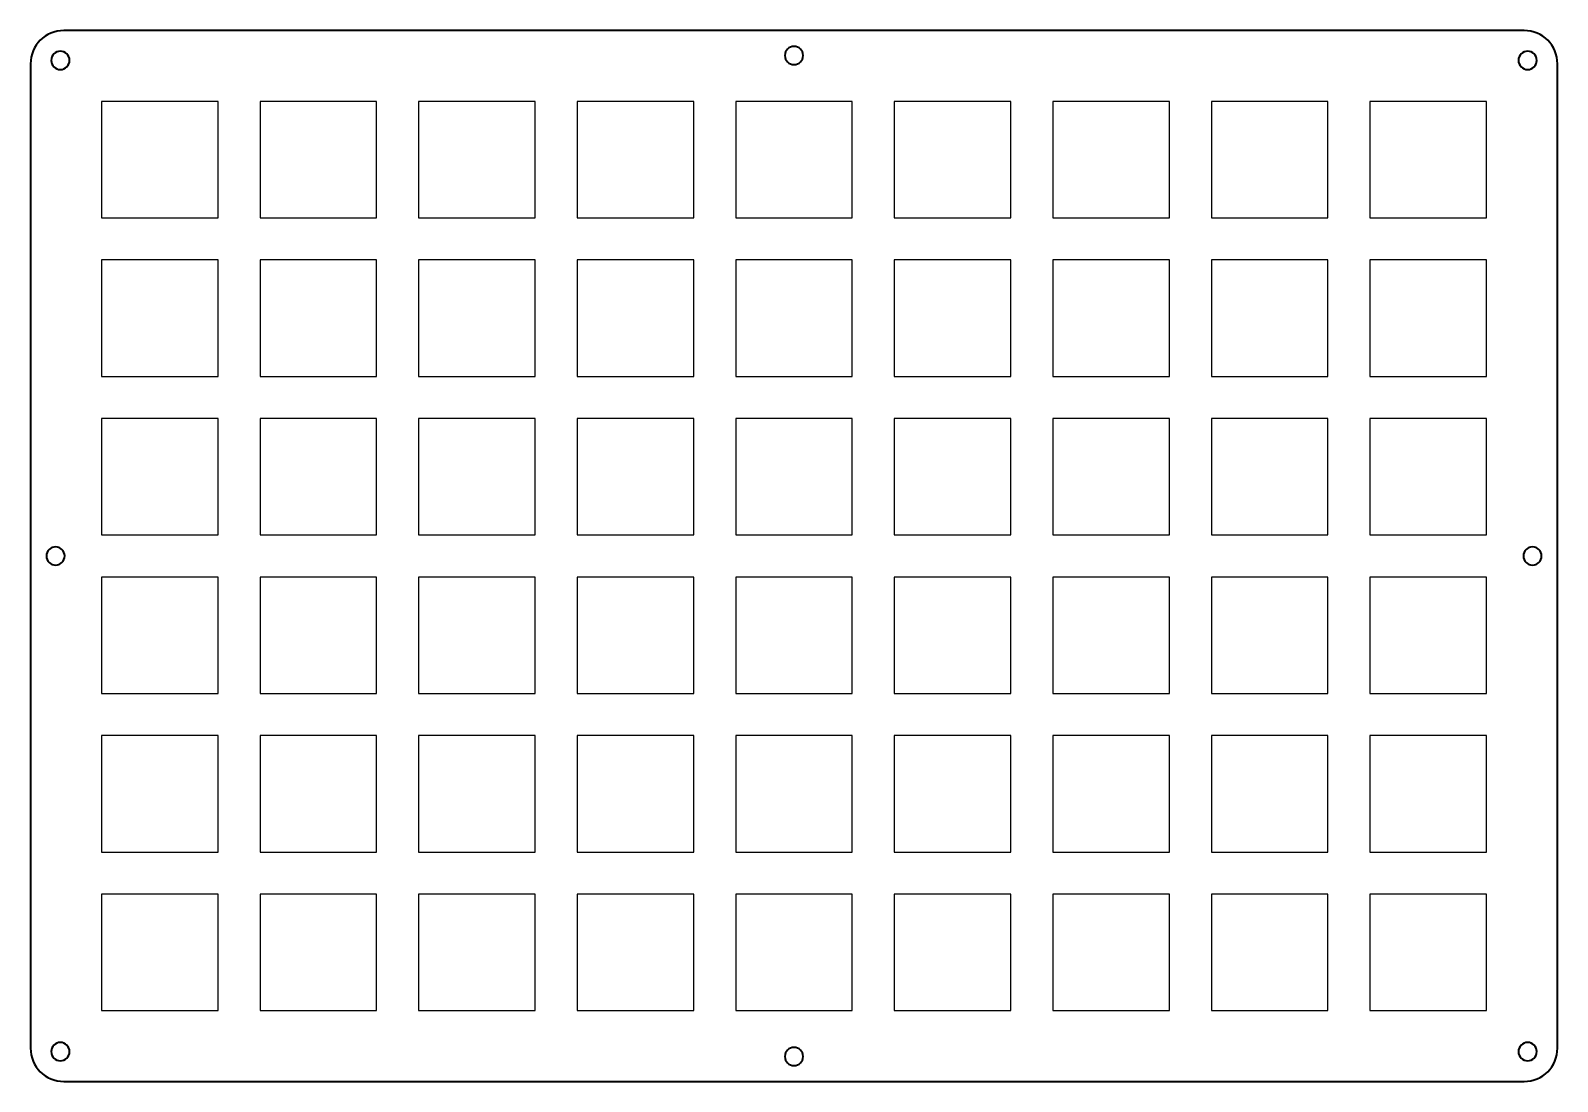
# Model space of a CAD drawing. Header units: inches. Extents: x -0.34 to 6.89, y -0.34 to 4.64.
import ezdxf

# ---------------------------------------------------------------- set-up
doc = ezdxf.new("R2010")
doc.units = ezdxf.units.IN
doc.header["$MEASUREMENT"] = 0
doc.layers.add('Layer 1', color=7, linetype='Continuous')
doc.layers.add('Switch', color=7, linetype='Continuous')

# ---------------------------------------------------------------- blocks, each defined once
blk = doc.blocks.new('block 2')
at = {"layer": 'Switch', "color": 7, "lineweight": 25, "true_color": 0xffffff}
for points in [[(0, 3.75), (0.5512, 3.75), (0.5512, 4.3012), (0, 4.3012), (0, 3.75)], [(0.75, 3.75), (1.3012, 3.75), (1.3012, 4.3012), (0.75, 4.3012), (0.75, 3.75)], [(1.5, 3.75), (2.0512, 3.75), (2.0512, 4.3012), (1.5, 4.3012), (1.5, 3.75)], [(2.25, 3.75), (2.8012, 3.75), (2.8012, 4.3012), (2.25, 4.3012), (2.25, 3.75)], [(3, 3.75), (3.5512, 3.75), (3.5512, 4.3012), (3, 4.3012), (3, 3.75)], [(3.75, 3.75), (4.3012, 3.75), (4.3012, 4.3012), (3.75, 4.3012), (3.75, 3.75)], [(4.5, 3.75), (5.0512, 3.75), (5.0512, 4.3012), (4.5, 4.3012), (4.5, 3.75)], [(5.25, 3.75), (5.8012, 3.75), (5.8012, 4.3012), (5.25, 4.3012), (5.25, 3.75)], [(6, 3.75), (6.5512, 3.75), (6.5512, 4.3012), (6, 4.3012), (6, 3.75)], [(0, 3), (0.5512, 3), (0.5512, 3.5512), (0, 3.5512), (0, 3)], [(0.75, 3), (1.3012, 3), (1.3012, 3.5512), (0.75, 3.5512), (0.75, 3)], [(1.5, 3), (2.0512, 3), (2.0512, 3.5512), (1.5, 3.5512), (1.5, 3)], [(2.25, 3), (2.8012, 3), (2.8012, 3.5512), (2.25, 3.5512), (2.25, 3)], [(3, 3), (3.5512, 3), (3.5512, 3.5512), (3, 3.5512), (3, 3)], [(3.75, 3), (4.3012, 3), (4.3012, 3.5512), (3.75, 3.5512), (3.75, 3)], [(4.5, 3), (5.0512, 3), (5.0512, 3.5512), (4.5, 3.5512), (4.5, 3)], [(5.25, 3), (5.8012, 3), (5.8012, 3.5512), (5.25, 3.5512), (5.25, 3)], [(6, 3), (6.5512, 3), (6.5512, 3.5512), (6, 3.5512), (6, 3)], [(0, 2.25), (0.5512, 2.25), (0.5512, 2.8012), (0, 2.8012), (0, 2.25)], [(0.75, 2.25), (1.3012, 2.25), (1.3012, 2.8012), (0.75, 2.8012), (0.75, 2.25)], [(1.5, 2.25), (2.0512, 2.25), (2.0512, 2.8012), (1.5, 2.8012), (1.5, 2.25)], [(2.25, 2.25), (2.8012, 2.25), (2.8012, 2.8012), (2.25, 2.8012), (2.25, 2.25)], [(3, 2.25), (3.5512, 2.25), (3.5512, 2.8012), (3, 2.8012), (3, 2.25)], [(3.75, 2.25), (4.3012, 2.25), (4.3012, 2.8012), (3.75, 2.8012), (3.75, 2.25)], [(4.5, 2.25), (5.0512, 2.25), (5.0512, 2.8012), (4.5, 2.8012), (4.5, 2.25)], [(5.25, 2.25), (5.8012, 2.25), (5.8012, 2.8012), (5.25, 2.8012), (5.25, 2.25)], [(6, 2.25), (6.5512, 2.25), (6.5512, 2.8012), (6, 2.8012), (6, 2.25)], [(0, 1.5), (0.5512, 1.5), (0.5512, 2.0512), (0, 2.0512), (0, 1.5)], [(0.75, 1.5), (1.3012, 1.5), (1.3012, 2.0512), (0.75, 2.0512), (0.75, 1.5)], [(1.5, 1.5), (2.0512, 1.5), (2.0512, 2.0512), (1.5, 2.0512), (1.5, 1.5)], [(2.25, 1.5), (2.8012, 1.5), (2.8012, 2.0512), (2.25, 2.0512), (2.25, 1.5)], [(3, 1.5), (3.5512, 1.5), (3.5512, 2.0512), (3, 2.0512), (3, 1.5)], [(3.75, 1.5), (4.3012, 1.5), (4.3012, 2.0512), (3.75, 2.0512), (3.75, 1.5)], [(4.5, 1.5), (5.0512, 1.5), (5.0512, 2.0512), (4.5, 2.0512), (4.5, 1.5)], [(5.25, 1.5), (5.8012, 1.5), (5.8012, 2.0512), (5.25, 2.0512), (5.25, 1.5)], [(6, 1.5), (6.5512, 1.5), (6.5512, 2.0512), (6, 2.0512), (6, 1.5)], [(0, 0.75), (0.5512, 0.75), (0.5512, 1.3012), (0, 1.3012), (0, 0.75)], [(0.75, 0.75), (1.3012, 0.75), (1.3012, 1.3012), (0.75, 1.3012), (0.75, 0.75)], [(1.5, 0.75), (2.0512, 0.75), (2.0512, 1.3012), (1.5, 1.3012), (1.5, 0.75)], [(2.25, 0.75), (2.8012, 0.75), (2.8012, 1.3012), (2.25, 1.3012), (2.25, 0.75)], [(3, 0.75), (3.5512, 0.75), (3.5512, 1.3012), (3, 1.3012), (3, 0.75)], [(3.75, 0.75), (4.3012, 0.75), (4.3012, 1.3012), (3.75, 1.3012), (3.75, 0.75)], [(4.5, 0.75), (5.0512, 0.75), (5.0512, 1.3012), (4.5, 1.3012), (4.5, 0.75)], [(5.25, 0.75), (5.8012, 0.75), (5.8012, 1.3012), (5.25, 1.3012), (5.25, 0.75)], [(6, 0.75), (6.5512, 0.75), (6.5512, 1.3012), (6, 1.3012), (6, 0.75)], [(0, 0), (0.5512, 0), (0.5512, 0.5512), (0, 0.5512), (0, 0)], [(0.75, 0), (1.3012, 0), (1.3012, 0.5512), (0.75, 0.5512), (0.75, 0)], [(1.5, 0), (2.0512, 0), (2.0512, 0.5512), (1.5, 0.5512), (1.5, 0)], [(2.25, 0), (2.8012, 0), (2.8012, 0.5512), (2.25, 0.5512), (2.25, 0)], [(3, 0), (3.5512, 0), (3.5512, 0.5512), (3, 0.5512), (3, 0)], [(3.75, 0), (4.3012, 0), (4.3012, 0.5512), (3.75, 0.5512), (3.75, 0)], [(4.5, 0), (5.0512, 0), (5.0512, 0.5512), (4.5, 0.5512), (4.5, 0)], [(5.25, 0), (5.8012, 0), (5.8012, 0.5512), (5.25, 0.5512), (5.25, 0)], [(6, 0), (6.5512, 0), (6.5512, 0.5512), (6, 0.5512), (6, 0)]]:
    blk.add_lwpolyline(points, dxfattribs=at)

msp = doc.modelspace()

# ---------------------------------------------------------------- linework, layer by layer
at = {"layer": 'Layer 1', "color": 7, "lineweight": 35, "true_color": 0xffffff}
for points, knots in [([(-0.3356, -0.1782), (-0.3356, -0.1782), (-0.3356, 4.4793), (-0.3356, 4.4793), (-0.3356, 4.5663), (-0.2651, 4.6368), (-0.1782, 4.6368), (-0.1782, 4.6368), (6.7293, 4.6368), (6.7293, 4.6368), (6.8163, 4.6368), (6.8868, 4.5663), (6.8868, 4.4793), (6.8868, 4.4793), (6.8868, -0.1782), (6.8868, -0.1782), (6.8868, -0.2651), (6.8163, -0.3356), (6.7293, -0.3356), (6.7293, -0.3356), (-0.1782, -0.3356), (-0.1782, -0.3356), (-0.2651, -0.3356), (-0.3356, -0.2651), (-0.3356, -0.1782)], [0, 0, 0, 0, 1, 1, 1, 2, 2, 2, 3, 3, 3, 4, 4, 4, 5, 5, 5, 6, 6, 6, 7, 7, 7, 8, 8, 8, 8]), ([(3.3189, 4.5187), (3.3189, 4.4948), (3.2995, 4.4754), (3.2756, 4.4754), (3.2517, 4.4754), (3.2323, 4.4948), (3.2323, 4.5187), (3.2323, 4.5426), (3.2517, 4.562), (3.2756, 4.562), (3.2995, 4.562), (3.3189, 4.5426), (3.3189, 4.5187)], [0, 0, 0, 0, 1, 1, 1, 2, 2, 2, 3, 3, 3, 4, 4, 4, 4]), ([(-0.1511, 4.4956), (-0.1511, 4.4717), (-0.1705, 4.4523), (-0.1945, 4.4523), (-0.2184, 4.4523), (-0.2378, 4.4717), (-0.2378, 4.4956), (-0.2378, 4.5196), (-0.2184, 4.5389), (-0.1945, 4.5389), (-0.1705, 4.5389), (-0.1511, 4.5196), (-0.1511, 4.4956)], [0, 0, 0, 0, 1, 1, 1, 2, 2, 2, 3, 3, 3, 4, 4, 4, 4]), ([(6.7889, 4.4956), (6.7889, 4.4717), (6.7695, 4.4523), (6.7456, 4.4523), (6.7217, 4.4523), (6.7023, 4.4717), (6.7023, 4.4956), (6.7023, 4.5195), (6.7217, 4.5389), (6.7456, 4.5389), (6.7695, 4.5389), (6.7889, 4.5195), (6.7889, 4.4956)], [0, 0, 0, 0, 1, 1, 1, 2, 2, 2, 3, 3, 3, 4, 4, 4, 4]), ([(-0.1742, 2.1506), (-0.1742, 2.1267), (-0.1936, 2.1073), (-0.2175, 2.1073), (-0.2414, 2.1073), (-0.2608, 2.1267), (-0.2608, 2.1506), (-0.2608, 2.1745), (-0.2414, 2.1939), (-0.2175, 2.1939), (-0.1936, 2.1939), (-0.1742, 2.1745), (-0.1742, 2.1506)], [0, 0, 0, 0, 1, 1, 1, 2, 2, 2, 3, 3, 3, 4, 4, 4, 4]), ([(6.812, 2.1506), (6.812, 2.1267), (6.7926, 2.1073), (6.7687, 2.1073), (6.7448, 2.1073), (6.7254, 2.1267), (6.7254, 2.1506), (6.7254, 2.1745), (6.7448, 2.1939), (6.7687, 2.1939), (6.7926, 2.1939), (6.812, 2.1745), (6.812, 2.1506)], [0, 0, 0, 0, 1, 1, 1, 2, 2, 2, 3, 3, 3, 4, 4, 4, 4]), ([(-0.1511, -0.1944), (-0.1511, -0.2183), (-0.1705, -0.2377), (-0.1944, -0.2377), (-0.2183, -0.2377), (-0.2377, -0.2183), (-0.2377, -0.1944), (-0.2377, -0.1705), (-0.2183, -0.1511), (-0.1944, -0.1511), (-0.1705, -0.1511), (-0.1511, -0.1705), (-0.1511, -0.1944)], [0, 0, 0, 0, 1, 1, 1, 2, 2, 2, 3, 3, 3, 4, 4, 4, 4]), ([(3.3189, -0.2175), (3.3189, -0.2414), (3.2995, -0.2608), (3.2756, -0.2608), (3.2517, -0.2608), (3.2323, -0.2414), (3.2323, -0.2175), (3.2323, -0.1936), (3.2517, -0.1742), (3.2756, -0.1742), (3.2995, -0.1742), (3.3189, -0.1936), (3.3189, -0.2175)], [0, 0, 0, 0, 1, 1, 1, 2, 2, 2, 3, 3, 3, 4, 4, 4, 4]), ([(6.7889, -0.1944), (6.7889, -0.2184), (6.7695, -0.2378), (6.7456, -0.2378), (6.7217, -0.2378), (6.7023, -0.2184), (6.7023, -0.1944), (6.7023, -0.1705), (6.7217, -0.1511), (6.7456, -0.1511), (6.7695, -0.1511), (6.7889, -0.1705), (6.7889, -0.1944)], [0, 0, 0, 0, 1, 1, 1, 2, 2, 2, 3, 3, 3, 4, 4, 4, 4])]:
    msp.add_open_spline(points, degree=3, knots=knots, dxfattribs=at)

# ---------------------------------------------------------------- block references
at = {"layer": 'Switch'}
msp.add_blockref('block 2', (0, 0), dxfattribs=at)

doc.saveas('drawing.dxf')
